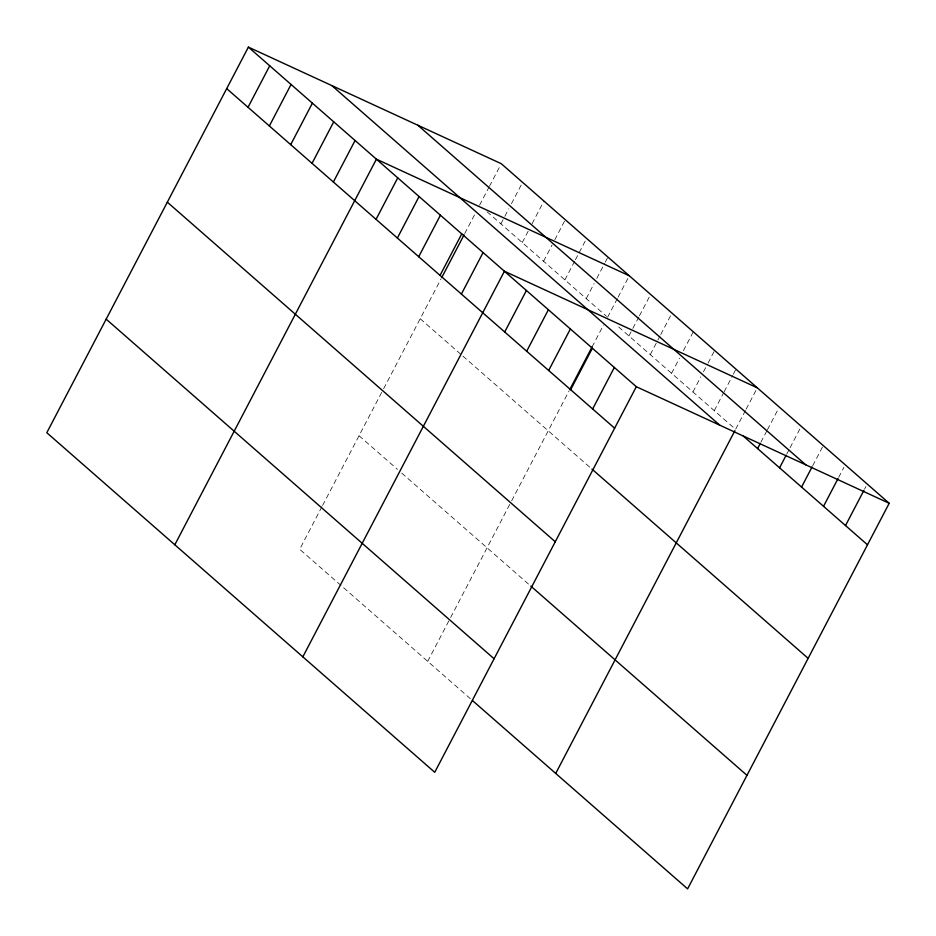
<?xml version="1.0" encoding="UTF-8"?>
<svg xmlns="http://www.w3.org/2000/svg" width="936" height="936" viewBox="0 0 936 936"><rect width="100%" height="100%" fill="white"/><g stroke="black" fill="none" stroke-linecap="round" stroke-linejoin="round"><path stroke-width="0.7" stroke-dasharray="4.68 3.51" d="M321.937 506.704L299.684 549.292L470.375 698.712M322.616 505.417L382.976 389.961M383.643 388.686L441.113 278.741M464.724 233.579L474.844 214.227M479.571 205.195L488.779 187.586M489.434 186.334L499.953 166.21M500.9 223.879L504.188 217.585M504.855 216.333L508.798 208.786M511.43 203.755L522.604 182.368M522.241 242.553L528.161 231.239M532.104 223.692L543.945 201.053M543.582 261.226L552.123 244.881M554.755 239.85L565.274 219.726M564.911 279.911L574.774 261.039M575.429 259.787L586.615 238.399M586.252 298.584L594.138 283.491M596.77 278.46L604.656 263.367M605.323 262.115L607.944 257.084M427.693 661.354L449.959 618.778M450.637 617.491L510.997 502.024M511.664 500.76L569.135 390.815M592.067 346.94L603.544 325.003M607.581 317.269L617.444 298.397M618.111 297.145L629.284 275.757M628.922 335.942L632.209 329.659M632.865 328.396L638.785 317.082M639.44 315.818L650.625 294.442M650.263 354.615L660.126 335.755M660.781 334.491L671.954 313.115M671.592 373.3L679.489 358.207M683.432 350.661L693.295 331.789M692.933 391.973L700.818 376.88M703.451 371.849L707.394 364.303M708.061 363.051L714.624 350.474M714.273 410.658L723.47 393.05M724.136 391.786L732.677 375.441M733.333 374.178L735.965 369.147M745.465 410.471L735.602 429.331L617.187 325.67M746.121 409.207L757.306 387.832M760.874 442.283L766.795 430.969M767.45 429.706L777.968 409.582M786.802 453.983L789.434 448.952M790.089 447.7L799.952 428.828M812.729 465.683L822.592 446.811M838.656 477.383L843.921 467.321M864.583 489.083L865.905 486.568M487.036 211.735L606.516 316.333M420.205 318.743L461.811 355.165M462.875 356.101L590.897 468.175M359.05 435.743L397.449 469.357M401.719 473.089L529.729 585.164"/><path stroke-width="1.4" d="M248.391 47.116L46.8 432.713L434.737 772.305L636.316 386.708L248.391 47.116L501.263 163.695L889.2 503.287L687.609 888.884L472.505 700.584M248.028 107.289L269.72 65.789M269.357 125.974L291.061 84.462M290.698 144.647L312.39 103.147M312.039 163.332L333.731 121.82M333.368 182.005L355.072 140.505M174.821 544.775L376.401 159.179L629.284 275.757M376.038 219.363L397.741 177.852M397.379 238.036L419.071 196.537M418.72 256.721L440.411 215.21M440.049 275.395L461.752 233.895M441.792 277.454L464.057 234.877M461.389 294.068L483.081 252.568M302.831 656.85L504.422 271.241L757.306 387.832M504.703 331.999L526.406 290.488M526.687 351.234L548.391 309.734M548.671 370.48L570.375 328.981M569.813 389.528L592.067 346.94M570.656 389.727L592.348 348.227M592.64 408.974L614.332 367.462M555.715 773.428L734.935 430.618M757.587 448.578L760.219 443.547M779.571 467.825L786.146 455.247M801.555 487.059L812.074 466.935M823.54 506.306L838.001 478.635M845.524 525.552L863.928 490.335M636.316 386.708L889.2 503.287M417.819 125.225L805.744 464.818M743.301 436.071L867.496 544.799M331.835 85.585L719.772 425.178M226.688 88.616L614.624 428.208M591.962 469.1L808.142 658.347M167.322 202.164L555.259 541.769M530.806 586.1L746.975 775.336M106.166 319.153L494.091 658.757"/></g></svg>
